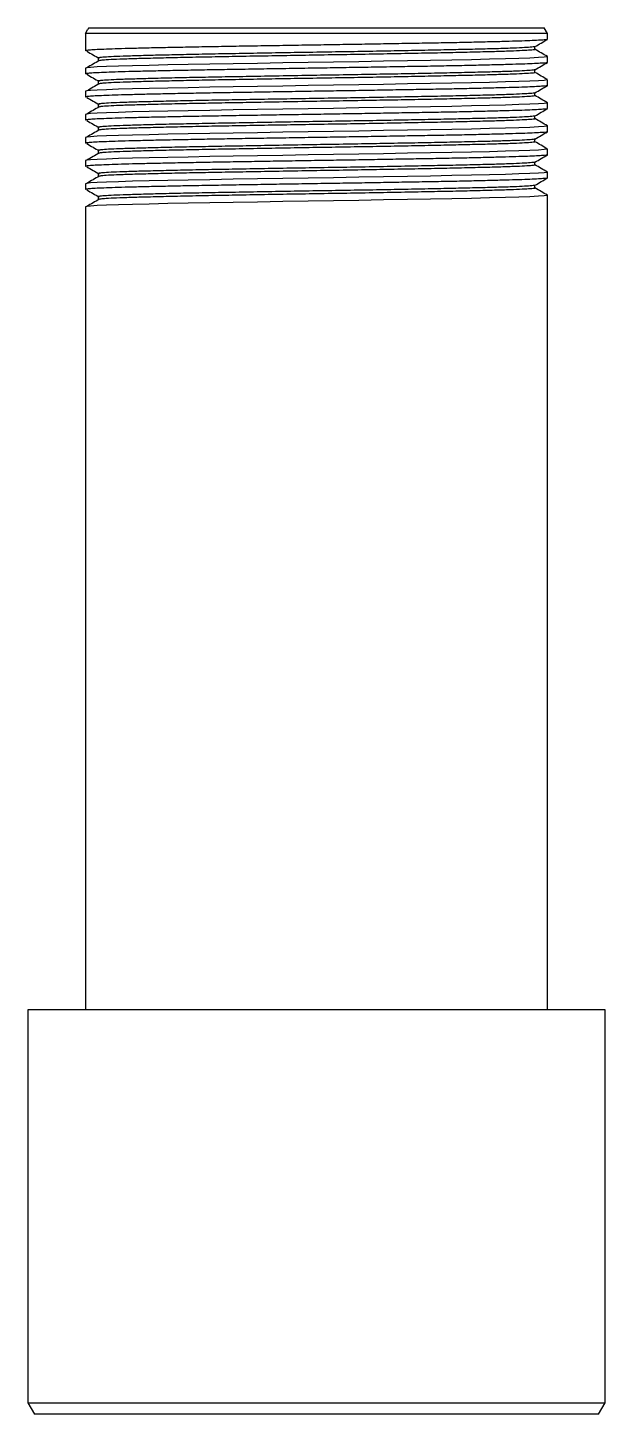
# Model space of a CAD drawing. Header units: millimetres. Extents: x -50 to 50, y -121 to 119.
import ezdxf

# ---------------------------------------------------------------- set-up
doc = ezdxf.new("R2010")
doc.units = ezdxf.units.MM

msp = doc.modelspace()

# ---------------------------------------------------------------- linework, layer by layer
at = {"color": 7, "linetype": 'Continuous', "lineweight": 25}
for p, q in [((-40, 118.01), (-39.57, 118.76)), ((-40, 118.01), (-40, 116.01)), ((40, 118.01), (-40, 118.01)), ((-39.42, 119.01), (-39.57, 118.76)), ((-39.42, 119.01), (0, 119.01)), ((0, 119.01), (39.42, 119.01)), ((40, 118.01), (39.42, 119.01)), ((40, 117.01), (40, 118.01)), ((-40, 116.01), (-40, 115.01)), ((37.83, 115.26), (37.83, 115.75)), ((-37.83, 113.76), (-37.83, 113.26)), ((-37.83, 113.76), (-37.83, 113.26)), ((40, 113.01), (40, 114.01)), ((-40, 112.01), (-40, 111.01)), ((37.83, 111.26), (37.83, 111.75)), ((-40, 108.01), (-40, 107.01)), ((-37.83, 109.76), (-37.83, 109.26)), ((-37.83, 109.76), (-37.83, 109.26)), ((40, 109.01), (40, 110.01)), ((-37.83, 105.76), (-37.83, 105.26)), ((-37.83, 105.76), (-37.83, 105.26)), ((37.83, 107.26), (37.83, 107.75)), ((40, 105.01), (40, 106.01)), ((-40, 104.01), (-40, 103.01)), ((37.83, 103.26), (37.83, 103.75)), ((-37.83, 101.76), (-37.83, 101.26)), ((-37.83, 101.76), (-37.83, 101.26)), ((40, 101.01), (40, 102.01)), ((-40, 100.01), (-40, 99.01)), ((37.83, 99.26), (37.83, 99.75)), ((-40, 96.01), (-40, 95.01)), ((-37.83, 97.76), (-37.83, 97.26)), ((-37.83, 97.76), (-37.83, 97.26)), ((40, 97.01), (40, 98.01)), ((-37.83, 93.76), (-37.83, 93.26)), ((-37.83, 93.76), (-37.83, 93.26)), ((37.83, 95.26), (37.83, 95.75)), ((40, 93.01), (40, 94.01)), ((-40, 92.01), (-40, 91.01)), ((37.83, 91.26), (37.83, 91.75)), ((-37.83, 89.76), (-37.83, 89.26)), ((-37.83, 89.76), (-37.83, 89.26)), ((40, 89.01), (40, 90.01)), ((40, 86.01), (40, 89.01)), ((-40, 88.01), (-40, -50.99)), ((40, -50.99), (40, 86.01)), ((-50, -50.99), (-50, -118.99)), ((50, -50.99), (-50, -50.99)), ((50, -118.99), (50, -50.99)), ((-50, -118.99), (-48.85, -120.99)), ((-50, -118.99), (0, -118.99)), ((0, -118.99), (50, -118.99)), ((48.85, -120.99), (50, -118.99)), ((0, -120.99), (-48.85, -120.99)), ((48.85, -120.99), (0, -120.99))]:
    msp.add_line(p, q, dxfattribs=at)
at = {"color": 7, "linetype": 'Continuous', "lineweight": 25, "flags": 128}
for points in [[(39.94, 114.01), (39.93, 113.97), (39.41, 113.9), (38.42, 113.83), (36.95, 113.76), (35.04, 113.69), (32.72, 113.62), (29.97, 113.55), (26.85, 113.47), (23.41, 113.4), (19.72, 113.33), (15.78, 113.27), (11.62, 113.19), (7.31, 113.12), (2.92, 113.05), (-1.46, 112.98), (-5.85, 112.91), (-10.19, 112.84), (-14.41, 112.77), (-18.44, 112.7), (-22.21, 112.63), (-25.74, 112.56), (-28.97, 112.49), (-31.85, 112.42), (-34.31, 112.35), (-36.36, 112.28), (-37.98, 112.21), (-39.14, 112.14), (-39.78, 112.07), (-40, 112.01), (-40, 112.01)], [(39.94, 110.01), (39.93, 109.97), (39.41, 109.9), (38.42, 109.83), (36.95, 109.76), (35.04, 109.69), (32.72, 109.62), (29.97, 109.55), (26.85, 109.47), (23.41, 109.4), (19.72, 109.33), (15.78, 109.27), (11.62, 109.19), (7.31, 109.12), (2.92, 109.05), (-1.46, 108.98), (-5.85, 108.91), (-10.19, 108.84), (-14.41, 108.77), (-18.44, 108.7), (-22.21, 108.63), (-25.74, 108.56), (-28.97, 108.49), (-31.85, 108.42), (-34.31, 108.35), (-36.36, 108.28), (-37.98, 108.21), (-39.14, 108.14), (-39.78, 108.07), (-40, 108.01), (-40, 108.01)], [(39.94, 106.01), (39.93, 105.97), (39.41, 105.9), (38.42, 105.83), (36.95, 105.76), (35.04, 105.69), (32.72, 105.62), (29.97, 105.55), (26.85, 105.47), (23.41, 105.4), (19.72, 105.33), (15.78, 105.27), (11.62, 105.19), (7.31, 105.12), (2.92, 105.05), (-1.46, 104.98), (-5.85, 104.91), (-10.19, 104.84), (-14.41, 104.77), (-18.44, 104.7), (-22.21, 104.63), (-25.74, 104.56), (-28.97, 104.49), (-31.85, 104.42), (-34.31, 104.35), (-36.36, 104.28), (-37.98, 104.21), (-39.14, 104.14), (-39.78, 104.07), (-40, 104.01), (-40, 104.01)], [(39.94, 102.01), (39.93, 101.97), (39.41, 101.9), (38.42, 101.83), (36.95, 101.76), (35.04, 101.69), (32.72, 101.62), (29.97, 101.55), (26.85, 101.47), (23.41, 101.4), (19.72, 101.33), (15.78, 101.27), (11.62, 101.19), (7.31, 101.12), (2.92, 101.05), (-1.46, 100.98), (-5.85, 100.91), (-10.19, 100.84), (-14.41, 100.77), (-18.44, 100.7), (-22.21, 100.63), (-25.74, 100.56), (-28.97, 100.49), (-31.85, 100.42), (-34.31, 100.35), (-36.36, 100.28), (-37.98, 100.21), (-39.14, 100.14), (-39.78, 100.07), (-40, 100.01), (-40, 100.01)], [(39.94, 98.01), (39.93, 97.97), (39.41, 97.9), (38.42, 97.83), (36.95, 97.76), (35.04, 97.69), (32.72, 97.62), (29.97, 97.55), (26.85, 97.47), (23.41, 97.4), (19.72, 97.33), (15.78, 97.27), (11.62, 97.19), (7.31, 97.12), (2.92, 97.05), (-1.46, 96.98), (-5.85, 96.91), (-10.19, 96.84), (-14.41, 96.77), (-18.44, 96.7), (-22.21, 96.63), (-25.74, 96.56), (-28.97, 96.49), (-31.85, 96.42), (-34.31, 96.35), (-36.36, 96.28), (-37.98, 96.21), (-39.14, 96.14), (-39.78, 96.07), (-40, 96.01), (-40, 96.01)], [(39.94, 94.01), (39.93, 93.97), (39.41, 93.9), (38.42, 93.83), (36.95, 93.76), (35.04, 93.69), (32.72, 93.62), (29.97, 93.55), (26.85, 93.47), (23.41, 93.4), (19.72, 93.33), (15.78, 93.27), (11.62, 93.19), (7.31, 93.12), (2.92, 93.05), (-1.46, 92.98), (-5.85, 92.91), (-10.19, 92.84), (-14.41, 92.77), (-18.44, 92.7), (-22.21, 92.63), (-25.74, 92.56), (-28.97, 92.49), (-31.85, 92.42), (-34.31, 92.35), (-36.36, 92.28), (-37.98, 92.21), (-39.14, 92.14), (-39.78, 92.07), (-40, 92.01), (-40, 92.01)], [(39.94, 90.01), (39.93, 89.97), (39.41, 89.9), (38.42, 89.83), (36.95, 89.76), (35.04, 89.69), (32.72, 89.62), (29.97, 89.55), (26.85, 89.47), (23.41, 89.4), (19.72, 89.33), (15.78, 89.27), (11.62, 89.19), (7.31, 89.12), (2.92, 89.05), (-1.46, 88.98), (-5.85, 88.91), (-10.19, 88.84), (-14.41, 88.77), (-18.44, 88.7), (-22.21, 88.63), (-25.74, 88.56), (-28.97, 88.49), (-31.85, 88.42), (-34.31, 88.35), (-36.36, 88.28), (-37.98, 88.21), (-39.14, 88.14), (-39.78, 88.07), (-40, 88.01), (-40, 88.01)]]:
    msp.add_lwpolyline(points, dxfattribs=at)
at = {"color": 7, "linetype": 'Continuous', "lineweight": 25}
for points, knots in [([(39.93, 116.99), (39.94, 116.98), (39.95, 116.95), (39.47, 116.9), (38.5, 116.83), (37.02, 116.75), (35.11, 116.69), (32.77, 116.62), (30.03, 116.55), (26.91, 116.47), (23.47, 116.4), (19.76, 116.33), (15.8, 116.27), (11.64, 116.19), (7.33, 116.12), (2.94, 116.05), (-1.47, 115.98), (-5.87, 115.91), (-10.21, 115.84), (-14.44, 115.77), (-18.46, 115.7), (-22.26, 115.63), (-25.8, 115.56), (-29.03, 115.49), (-31.91, 115.42), (-34.38, 115.35), (-36.44, 115.28), (-38.06, 115.21), (-39.21, 115.14), (-39.89, 115.07), (-39.95, 115.03), (-39.98, 115.01)], [0, 0, 0, 0, 0.010911, 0.046377, 0.08202, 0.117623, 0.152969, 0.188182, 0.223715, 0.259369, 0.294926, 0.330173, 0.365476, 0.401061, 0.436711, 0.472207, 0.507392, 0.542789, 0.578412, 0.614043, 0.649464, 0.684642, 0.720118, 0.755764, 0.791361, 0.826693, 0.861916, 0.897457, 0.933112, 0.968661, 1, 1, 1, 1]), ([(37.81, 115.74), (37.81, 115.74), (37.88, 115.71), (37.35, 115.65), (36.16, 115.56), (34.2, 115.47), (31.63, 115.38), (28.44, 115.3), (24.7, 115.21), (20.5, 115.12), (15.92, 115.03), (11.02, 114.94), (5.91, 114.85), (0.7, 114.77), (-4.53, 114.68), (-9.67, 114.59), (-14.64, 114.5), (-19.31, 114.42), (-23.62, 114.33), (-27.49, 114.24), (-30.83, 114.15), (-33.58, 114.07), (-35.7, 113.98), (-37.01, 113.9), (-37.72, 113.82), (-37.8, 113.78), (-37.83, 113.76)], [0, 0, 0, 0, 0.0016, 0.045901, 0.090479, 0.134908, 0.178931, 0.223324, 0.267906, 0.312251, 0.356288, 0.400755, 0.445323, 0.489567, 0.533668, 0.578191, 0.622726, 0.666855, 0.711066, 0.755627, 0.800111, 0.844162, 0.88848, 0.93306, 0.966668, 1, 1, 1, 1]), ([(37.77, 115.26), (37.79, 115.25), (37.89, 115.21), (37.36, 115.15), (36.16, 115.06), (34.21, 114.97), (31.63, 114.88), (28.44, 114.8), (24.7, 114.71), (20.5, 114.62), (15.92, 114.53), (11.02, 114.44), (5.91, 114.35), (0.7, 114.27), (-4.53, 114.18), (-9.67, 114.09), (-14.64, 114), (-19.31, 113.92), (-23.62, 113.83), (-27.49, 113.74), (-30.83, 113.65), (-33.58, 113.57), (-35.69, 113.48), (-37.03, 113.4), (-37.43, 113.35), (-37.6, 113.32)], [0, 0, 0, 0, 0.011019, 0.056501, 0.102268, 0.147882, 0.19308, 0.238657, 0.284428, 0.329956, 0.375168, 0.420821, 0.466577, 0.512001, 0.557279, 0.602989, 0.648712, 0.694018, 0.739409, 0.785158, 0.830829, 0.876054, 0.921555, 0.967324, 1, 1, 1, 1]), ([(37.82, 115.74), (38.18, 115.95), (38.9, 116.36), (39.62, 116.78), (39.99, 116.99)], [0, 0, 0, 0, 0.499996, 1, 1, 1, 1]), ([(39.99, 114.02), (39.62, 114.23), (38.91, 114.65), (38.19, 115.06), (37.83, 115.27)], [0, 0, 0, 0, 0.503556, 1, 1, 1, 1]), ([(39.93, 112.99), (39.94, 112.98), (39.95, 112.95), (39.47, 112.9), (38.5, 112.83), (37.02, 112.75), (35.11, 112.69), (32.77, 112.62), (30.03, 112.55), (26.91, 112.47), (23.47, 112.4), (19.76, 112.33), (15.8, 112.27), (11.64, 112.19), (7.33, 112.12), (2.94, 112.05), (-1.47, 111.98), (-5.87, 111.91), (-10.21, 111.84), (-14.44, 111.77), (-18.46, 111.7), (-22.26, 111.63), (-25.8, 111.56), (-29.03, 111.49), (-31.91, 111.42), (-34.38, 111.35), (-36.44, 111.28), (-38.06, 111.21), (-39.21, 111.14), (-39.89, 111.07), (-39.95, 111.03), (-39.98, 111.01)], [0, 0, 0, 0, 0.010911, 0.046377, 0.08202, 0.117623, 0.152969, 0.188182, 0.223715, 0.259369, 0.294926, 0.330173, 0.365476, 0.401061, 0.436711, 0.472207, 0.507392, 0.542789, 0.578412, 0.614043, 0.649464, 0.684642, 0.720118, 0.755764, 0.791361, 0.826693, 0.861916, 0.897457, 0.933112, 0.968661, 1, 1, 1, 1]), ([(-39.76, 114.94), (-39.4, 114.73), (-38.69, 114.31), (-37.97, 113.9), (-37.61, 113.69)], [0, 0, 0, 0, 0.500001, 1, 1, 1, 1]), ([(-37.61, 113.32), (-37.97, 113.12), (-38.69, 112.7), (-39.4, 112.28), (-39.76, 112.07)], [0, 0, 0, 0, 0.499999, 1, 1, 1, 1]), ([(37.82, 111.74), (38.18, 111.95), (38.9, 112.36), (39.62, 112.78), (39.99, 112.99)], [0, 0, 0, 0, 0.499996, 1, 1, 1, 1]), ([(-39.76, 110.94), (-39.4, 110.73), (-38.69, 110.31), (-37.97, 109.9), (-37.61, 109.69)], [0, 0, 0, 0, 0.500001, 1, 1, 1, 1]), ([(37.81, 111.74), (37.81, 111.74), (37.88, 111.71), (37.35, 111.65), (36.16, 111.56), (34.2, 111.47), (31.63, 111.38), (28.44, 111.3), (24.7, 111.21), (20.5, 111.12), (15.92, 111.03), (11.02, 110.94), (5.91, 110.85), (0.7, 110.77), (-4.53, 110.68), (-9.67, 110.59), (-14.64, 110.5), (-19.31, 110.42), (-23.62, 110.33), (-27.49, 110.24), (-30.83, 110.15), (-33.58, 110.07), (-35.7, 109.98), (-37.01, 109.9), (-37.72, 109.82), (-37.8, 109.78), (-37.83, 109.76)], [0, 0, 0, 0, 0.0016, 0.045901, 0.090479, 0.134908, 0.178931, 0.223324, 0.267906, 0.312251, 0.356288, 0.400755, 0.445323, 0.489567, 0.533668, 0.578191, 0.622726, 0.666855, 0.711066, 0.755627, 0.800111, 0.844162, 0.88848, 0.93306, 0.966668, 1, 1, 1, 1]), ([(37.77, 111.26), (37.79, 111.25), (37.89, 111.21), (37.36, 111.15), (36.16, 111.06), (34.21, 110.97), (31.63, 110.88), (28.44, 110.8), (24.7, 110.71), (20.5, 110.62), (15.92, 110.53), (11.02, 110.44), (5.91, 110.35), (0.7, 110.27), (-4.53, 110.18), (-9.67, 110.09), (-14.64, 110), (-19.31, 109.92), (-23.62, 109.83), (-27.49, 109.74), (-30.83, 109.65), (-33.58, 109.57), (-35.69, 109.48), (-37.03, 109.4), (-37.43, 109.35), (-37.6, 109.32)], [0, 0, 0, 0, 0.011019, 0.056501, 0.102268, 0.147882, 0.19308, 0.238657, 0.284428, 0.329956, 0.375168, 0.420821, 0.466577, 0.512001, 0.557279, 0.602989, 0.648712, 0.694018, 0.739409, 0.785158, 0.830829, 0.876054, 0.921555, 0.967324, 1, 1, 1, 1]), ([(39.99, 110.02), (39.62, 110.23), (38.91, 110.65), (38.19, 111.06), (37.83, 111.27)], [0, 0, 0, 0, 0.503556, 1, 1, 1, 1]), ([(39.93, 108.99), (39.94, 108.98), (39.95, 108.95), (39.47, 108.9), (38.5, 108.83), (37.02, 108.75), (35.11, 108.69), (32.77, 108.62), (30.03, 108.55), (26.91, 108.47), (23.47, 108.4), (19.76, 108.33), (15.8, 108.27), (11.64, 108.19), (7.33, 108.12), (2.94, 108.05), (-1.47, 107.98), (-5.87, 107.91), (-10.21, 107.84), (-14.44, 107.77), (-18.46, 107.7), (-22.26, 107.63), (-25.8, 107.56), (-29.03, 107.49), (-31.91, 107.42), (-34.38, 107.35), (-36.44, 107.28), (-38.06, 107.21), (-39.21, 107.14), (-39.89, 107.07), (-39.95, 107.03), (-39.98, 107.01)], [0, 0, 0, 0, 0.010911, 0.046377, 0.08202, 0.117623, 0.152969, 0.188182, 0.223715, 0.259369, 0.294926, 0.330173, 0.365476, 0.401061, 0.436711, 0.472207, 0.507392, 0.542789, 0.578412, 0.614043, 0.649464, 0.684642, 0.720118, 0.755764, 0.791361, 0.826693, 0.861916, 0.897457, 0.933112, 0.968661, 1, 1, 1, 1]), ([(-37.61, 109.32), (-37.97, 109.12), (-38.69, 108.7), (-39.4, 108.28), (-39.76, 108.07)], [0, 0, 0, 0, 0.499999, 1, 1, 1, 1]), ([(37.82, 107.74), (38.18, 107.95), (38.9, 108.36), (39.62, 108.78), (39.99, 108.99)], [0, 0, 0, 0, 0.499996, 1, 1, 1, 1]), ([(-39.76, 106.94), (-39.4, 106.73), (-38.69, 106.31), (-37.97, 105.9), (-37.61, 105.69)], [0, 0, 0, 0, 0.500001, 1, 1, 1, 1]), ([(37.81, 107.74), (37.81, 107.74), (37.88, 107.71), (37.35, 107.65), (36.16, 107.56), (34.2, 107.47), (31.63, 107.38), (28.44, 107.3), (24.7, 107.21), (20.5, 107.12), (15.92, 107.03), (11.02, 106.94), (5.91, 106.85), (0.7, 106.77), (-4.53, 106.68), (-9.67, 106.59), (-14.64, 106.5), (-19.31, 106.42), (-23.62, 106.33), (-27.49, 106.24), (-30.83, 106.15), (-33.58, 106.07), (-35.7, 105.98), (-37.01, 105.9), (-37.72, 105.82), (-37.8, 105.78), (-37.83, 105.76)], [0, 0, 0, 0, 0.0016, 0.045901, 0.090479, 0.134908, 0.178931, 0.223324, 0.267906, 0.312251, 0.356288, 0.400755, 0.445323, 0.489567, 0.533668, 0.578191, 0.622726, 0.666855, 0.711066, 0.755627, 0.800111, 0.844162, 0.88848, 0.93306, 0.966668, 1, 1, 1, 1]), ([(37.77, 107.26), (37.79, 107.25), (37.89, 107.21), (37.36, 107.15), (36.16, 107.06), (34.21, 106.97), (31.63, 106.88), (28.44, 106.8), (24.7, 106.71), (20.5, 106.62), (15.92, 106.53), (11.02, 106.44), (5.91, 106.35), (0.7, 106.27), (-4.53, 106.18), (-9.67, 106.09), (-14.64, 106), (-19.31, 105.92), (-23.62, 105.83), (-27.49, 105.74), (-30.83, 105.65), (-33.58, 105.57), (-35.69, 105.48), (-37.03, 105.4), (-37.43, 105.35), (-37.6, 105.32)], [0, 0, 0, 0, 0.011019, 0.056501, 0.102268, 0.147882, 0.19308, 0.238657, 0.284428, 0.329956, 0.375168, 0.420821, 0.466577, 0.512001, 0.557279, 0.602989, 0.648712, 0.694018, 0.739409, 0.785158, 0.830829, 0.876054, 0.921555, 0.967324, 1, 1, 1, 1]), ([(39.99, 106.02), (39.62, 106.23), (38.91, 106.65), (38.19, 107.06), (37.83, 107.27)], [0, 0, 0, 0, 0.503556, 1, 1, 1, 1]), ([(39.93, 104.99), (39.94, 104.98), (39.95, 104.95), (39.47, 104.9), (38.5, 104.83), (37.02, 104.75), (35.11, 104.69), (32.77, 104.62), (30.03, 104.55), (26.91, 104.47), (23.47, 104.4), (19.76, 104.33), (15.8, 104.27), (11.64, 104.19), (7.33, 104.12), (2.94, 104.05), (-1.47, 103.98), (-5.87, 103.91), (-10.21, 103.84), (-14.44, 103.77), (-18.46, 103.7), (-22.26, 103.63), (-25.8, 103.56), (-29.03, 103.49), (-31.91, 103.42), (-34.38, 103.35), (-36.44, 103.28), (-38.06, 103.21), (-39.21, 103.14), (-39.89, 103.07), (-39.95, 103.03), (-39.98, 103.01)], [0, 0, 0, 0, 0.010911, 0.046377, 0.08202, 0.117623, 0.152969, 0.188182, 0.223715, 0.259369, 0.294926, 0.330173, 0.365476, 0.401061, 0.436711, 0.472207, 0.507392, 0.542789, 0.578412, 0.614043, 0.649464, 0.684642, 0.720118, 0.755764, 0.791361, 0.826693, 0.861916, 0.897457, 0.933112, 0.968661, 1, 1, 1, 1]), ([(-37.61, 105.32), (-37.97, 105.12), (-38.69, 104.7), (-39.4, 104.28), (-39.76, 104.07)], [0, 0, 0, 0, 0.499999, 1, 1, 1, 1]), ([(37.81, 103.74), (37.81, 103.74), (37.88, 103.71), (37.35, 103.65), (36.16, 103.56), (34.2, 103.47), (31.63, 103.38), (28.44, 103.3), (24.7, 103.21), (20.5, 103.12), (15.92, 103.03), (11.02, 102.94), (5.91, 102.85), (0.7, 102.77), (-4.53, 102.68), (-9.67, 102.59), (-14.64, 102.5), (-19.31, 102.42), (-23.62, 102.33), (-27.49, 102.24), (-30.83, 102.15), (-33.58, 102.07), (-35.7, 101.98), (-37.01, 101.9), (-37.72, 101.82), (-37.8, 101.78), (-37.83, 101.76)], [0, 0, 0, 0, 0.0016, 0.045901, 0.090479, 0.134908, 0.178931, 0.223324, 0.267906, 0.312251, 0.356288, 0.400755, 0.445323, 0.489567, 0.533668, 0.578191, 0.622726, 0.666855, 0.711066, 0.755627, 0.800111, 0.844162, 0.88848, 0.93306, 0.966668, 1, 1, 1, 1]), ([(37.77, 103.26), (37.79, 103.25), (37.89, 103.21), (37.36, 103.15), (36.16, 103.06), (34.21, 102.97), (31.63, 102.88), (28.44, 102.8), (24.7, 102.71), (20.5, 102.62), (15.92, 102.53), (11.02, 102.44), (5.91, 102.35), (0.7, 102.27), (-4.53, 102.18), (-9.67, 102.09), (-14.64, 102), (-19.31, 101.92), (-23.62, 101.83), (-27.49, 101.74), (-30.83, 101.65), (-33.58, 101.57), (-35.69, 101.48), (-37.03, 101.4), (-37.43, 101.35), (-37.6, 101.32)], [0, 0, 0, 0, 0.011019, 0.056501, 0.102268, 0.147882, 0.19308, 0.238657, 0.284428, 0.329956, 0.375168, 0.420821, 0.466577, 0.512001, 0.557279, 0.602989, 0.648712, 0.694018, 0.739409, 0.785158, 0.830829, 0.876054, 0.921555, 0.967324, 1, 1, 1, 1]), ([(37.82, 103.74), (38.18, 103.95), (38.9, 104.36), (39.62, 104.78), (39.99, 104.99)], [0, 0, 0, 0, 0.499996, 1, 1, 1, 1]), ([(39.99, 102.02), (39.62, 102.23), (38.91, 102.65), (38.19, 103.06), (37.83, 103.27)], [0, 0, 0, 0, 0.503556, 1, 1, 1, 1]), ([(39.93, 100.99), (39.94, 100.98), (39.95, 100.95), (39.47, 100.9), (38.5, 100.83), (37.02, 100.75), (35.11, 100.69), (32.77, 100.62), (30.03, 100.55), (26.91, 100.47), (23.47, 100.4), (19.76, 100.33), (15.8, 100.27), (11.64, 100.19), (7.33, 100.12), (2.94, 100.05), (-1.47, 99.98), (-5.87, 99.91), (-10.21, 99.84), (-14.44, 99.77), (-18.46, 99.7), (-22.26, 99.63), (-25.8, 99.56), (-29.03, 99.49), (-31.91, 99.42), (-34.38, 99.35), (-36.44, 99.28), (-38.06, 99.21), (-39.21, 99.14), (-39.89, 99.07), (-39.95, 99.03), (-39.98, 99.01)], [0, 0, 0, 0, 0.010911, 0.046377, 0.08202, 0.117623, 0.152969, 0.188182, 0.223715, 0.259369, 0.294926, 0.330173, 0.365476, 0.401061, 0.436711, 0.472207, 0.507392, 0.542789, 0.578412, 0.614043, 0.649464, 0.684642, 0.720118, 0.755764, 0.791361, 0.826693, 0.861916, 0.897457, 0.933112, 0.968661, 1, 1, 1, 1]), ([(-39.76, 102.94), (-39.4, 102.73), (-38.69, 102.31), (-37.97, 101.9), (-37.61, 101.69)], [0, 0, 0, 0, 0.500001, 1, 1, 1, 1]), ([(-37.61, 101.32), (-37.97, 101.12), (-38.69, 100.7), (-39.4, 100.28), (-39.76, 100.07)], [0, 0, 0, 0, 0.499999, 1, 1, 1, 1]), ([(37.82, 99.74), (38.18, 99.95), (38.9, 100.36), (39.62, 100.78), (39.99, 100.99)], [0, 0, 0, 0, 0.499996, 1, 1, 1, 1]), ([(-39.76, 98.94), (-39.4, 98.73), (-38.69, 98.31), (-37.97, 97.9), (-37.61, 97.69)], [0, 0, 0, 0, 0.500001, 1, 1, 1, 1]), ([(37.81, 99.74), (37.81, 99.74), (37.88, 99.71), (37.35, 99.65), (36.16, 99.56), (34.2, 99.47), (31.63, 99.38), (28.44, 99.3), (24.7, 99.21), (20.5, 99.12), (15.92, 99.03), (11.02, 98.94), (5.91, 98.85), (0.7, 98.77), (-4.53, 98.68), (-9.67, 98.59), (-14.64, 98.5), (-19.31, 98.42), (-23.62, 98.33), (-27.49, 98.24), (-30.83, 98.15), (-33.58, 98.07), (-35.7, 97.98), (-37.01, 97.9), (-37.72, 97.82), (-37.8, 97.78), (-37.83, 97.76)], [0, 0, 0, 0, 0.0016003, 0.0459007, 0.0904785, 0.1349078, 0.1789312, 0.2233237, 0.2679059, 0.3122513, 0.3562882, 0.400755, 0.445323, 0.4895667, 0.5336678, 0.5781906, 0.6227261, 0.6668548, 0.7110662, 0.7556268, 0.8001114, 0.8441615, 0.8884797, 0.9330597, 0.9666677, 1, 1, 1, 1]), ([(37.77, 99.26), (37.79, 99.25), (37.89, 99.21), (37.36, 99.15), (36.16, 99.06), (34.21, 98.97), (31.63, 98.88), (28.44, 98.8), (24.7, 98.71), (20.5, 98.62), (15.92, 98.53), (11.02, 98.44), (5.91, 98.35), (0.7, 98.27), (-4.53, 98.18), (-9.67, 98.09), (-14.64, 98), (-19.31, 97.92), (-23.62, 97.83), (-27.49, 97.74), (-30.83, 97.65), (-33.58, 97.57), (-35.69, 97.48), (-37.03, 97.4), (-37.43, 97.35), (-37.6, 97.32)], [0, 0, 0, 0, 0.011019, 0.056501, 0.102268, 0.147882, 0.19308, 0.238657, 0.284428, 0.329956, 0.375168, 0.420821, 0.466577, 0.512001, 0.557279, 0.602989, 0.648712, 0.694018, 0.739409, 0.785158, 0.830829, 0.876054, 0.921555, 0.967324, 1, 1, 1, 1]), ([(39.99, 98.02), (39.62, 98.23), (38.91, 98.65), (38.19, 99.06), (37.83, 99.27)], [0, 0, 0, 0, 0.503556, 1, 1, 1, 1]), ([(39.93, 96.99), (39.94, 96.98), (39.95, 96.95), (39.47, 96.9), (38.5, 96.83), (37.02, 96.75), (35.11, 96.69), (32.77, 96.62), (30.03, 96.55), (26.91, 96.47), (23.47, 96.4), (19.76, 96.33), (15.8, 96.27), (11.64, 96.19), (7.33, 96.12), (2.94, 96.05), (-1.47, 95.98), (-5.87, 95.91), (-10.21, 95.84), (-14.44, 95.77), (-18.46, 95.7), (-22.26, 95.63), (-25.8, 95.56), (-29.03, 95.49), (-31.91, 95.42), (-34.38, 95.35), (-36.44, 95.28), (-38.06, 95.21), (-39.21, 95.14), (-39.89, 95.07), (-39.95, 95.03), (-39.98, 95.01)], [0, 0, 0, 0, 0.010911, 0.046377, 0.08202, 0.117623, 0.152969, 0.188182, 0.223715, 0.259369, 0.294926, 0.330173, 0.365476, 0.401061, 0.436711, 0.472207, 0.507392, 0.542789, 0.578412, 0.614043, 0.649464, 0.684642, 0.720118, 0.755764, 0.791361, 0.826693, 0.861916, 0.897457, 0.933112, 0.968661, 1, 1, 1, 1]), ([(-37.61, 97.32), (-37.97, 97.12), (-38.69, 96.7), (-39.4, 96.28), (-39.76, 96.07)], [0, 0, 0, 0, 0.499999, 1, 1, 1, 1]), ([(37.82, 95.74), (38.18, 95.95), (38.9, 96.36), (39.62, 96.78), (39.99, 96.99)], [0, 0, 0, 0, 0.499996, 1, 1, 1, 1]), ([(-39.76, 94.94), (-39.4, 94.73), (-38.69, 94.31), (-37.97, 93.9), (-37.61, 93.69)], [0, 0, 0, 0, 0.500001, 1, 1, 1, 1]), ([(37.81, 95.74), (37.81, 95.74), (37.88, 95.71), (37.35, 95.65), (36.16, 95.56), (34.2, 95.47), (31.63, 95.38), (28.44, 95.3), (24.7, 95.21), (20.5, 95.12), (15.92, 95.03), (11.02, 94.94), (5.91, 94.85), (0.7, 94.77), (-4.53, 94.68), (-9.67, 94.59), (-14.64, 94.5), (-19.31, 94.42), (-23.62, 94.33), (-27.49, 94.24), (-30.83, 94.15), (-33.58, 94.07), (-35.7, 93.98), (-37.01, 93.9), (-37.72, 93.82), (-37.8, 93.78), (-37.83, 93.76)], [0, 0, 0, 0, 0.0016, 0.045901, 0.090479, 0.134908, 0.178931, 0.223324, 0.267906, 0.312251, 0.356288, 0.400755, 0.445323, 0.489567, 0.533668, 0.578191, 0.622726, 0.666855, 0.711066, 0.755627, 0.800111, 0.844162, 0.88848, 0.93306, 0.966668, 1, 1, 1, 1]), ([(37.77, 95.26), (37.79, 95.25), (37.89, 95.21), (37.36, 95.15), (36.16, 95.06), (34.21, 94.97), (31.63, 94.88), (28.44, 94.8), (24.7, 94.71), (20.5, 94.62), (15.92, 94.53), (11.02, 94.44), (5.91, 94.35), (0.7, 94.27), (-4.53, 94.18), (-9.67, 94.09), (-14.64, 94), (-19.31, 93.92), (-23.62, 93.83), (-27.49, 93.74), (-30.83, 93.65), (-33.58, 93.57), (-35.69, 93.48), (-37.03, 93.4), (-37.43, 93.35), (-37.6, 93.32)], [0, 0, 0, 0, 0.011019, 0.056501, 0.102268, 0.147882, 0.19308, 0.238657, 0.284428, 0.329956, 0.375168, 0.420821, 0.466577, 0.512001, 0.557279, 0.602989, 0.648712, 0.694018, 0.739409, 0.785158, 0.830829, 0.876054, 0.921555, 0.967324, 1, 1, 1, 1]), ([(39.99, 94.02), (39.62, 94.23), (38.91, 94.65), (38.19, 95.06), (37.83, 95.27)], [0, 0, 0, 0, 0.503556, 1, 1, 1, 1]), ([(39.93, 92.99), (39.94, 92.98), (39.95, 92.95), (39.47, 92.9), (38.5, 92.83), (37.02, 92.75), (35.11, 92.69), (32.77, 92.62), (30.03, 92.55), (26.91, 92.47), (23.47, 92.4), (19.76, 92.33), (15.8, 92.27), (11.64, 92.19), (7.33, 92.12), (2.94, 92.05), (-1.47, 91.98), (-5.87, 91.91), (-10.21, 91.84), (-14.44, 91.77), (-18.46, 91.7), (-22.26, 91.63), (-25.8, 91.56), (-29.03, 91.49), (-31.91, 91.42), (-34.38, 91.35), (-36.44, 91.28), (-38.06, 91.21), (-39.21, 91.14), (-39.89, 91.07), (-39.95, 91.03), (-39.98, 91.01)], [0, 0, 0, 0, 0.010911, 0.046377, 0.08202, 0.117623, 0.152969, 0.188182, 0.223715, 0.259369, 0.294926, 0.330173, 0.365476, 0.401061, 0.436711, 0.472207, 0.507392, 0.542789, 0.578412, 0.614043, 0.649464, 0.684642, 0.720118, 0.755764, 0.791361, 0.826693, 0.861916, 0.897457, 0.933112, 0.968661, 1, 1, 1, 1]), ([(-37.61, 93.32), (-37.97, 93.12), (-38.69, 92.7), (-39.4, 92.28), (-39.76, 92.07)], [0, 0, 0, 0, 0.499999, 1, 1, 1, 1]), ([(37.81, 91.74), (37.81, 91.74), (37.88, 91.71), (37.35, 91.65), (36.16, 91.56), (34.2, 91.47), (31.63, 91.38), (28.44, 91.3), (24.7, 91.21), (20.5, 91.12), (15.92, 91.03), (11.02, 90.94), (5.91, 90.85), (0.7, 90.77), (-4.53, 90.68), (-9.67, 90.59), (-14.64, 90.5), (-19.31, 90.42), (-23.62, 90.33), (-27.49, 90.24), (-30.83, 90.15), (-33.58, 90.07), (-35.7, 89.98), (-37.01, 89.9), (-37.72, 89.82), (-37.8, 89.78), (-37.83, 89.76)], [0, 0, 0, 0, 0.0016, 0.045901, 0.090479, 0.134908, 0.178931, 0.223324, 0.267906, 0.312251, 0.356288, 0.400755, 0.445323, 0.489567, 0.533668, 0.578191, 0.622726, 0.666855, 0.711066, 0.755627, 0.800111, 0.844162, 0.88848, 0.93306, 0.966668, 1, 1, 1, 1]), ([(37.77, 91.26), (37.79, 91.25), (37.89, 91.21), (37.36, 91.15), (36.16, 91.06), (34.21, 90.97), (31.63, 90.88), (28.44, 90.8), (24.7, 90.71), (20.5, 90.62), (15.92, 90.53), (11.02, 90.44), (5.91, 90.35), (0.7, 90.27), (-4.53, 90.18), (-9.67, 90.09), (-14.64, 90), (-19.31, 89.92), (-23.62, 89.83), (-27.49, 89.74), (-30.83, 89.65), (-33.58, 89.57), (-35.69, 89.48), (-37.03, 89.4), (-37.43, 89.35), (-37.6, 89.32)], [0, 0, 0, 0, 0.011019, 0.056501, 0.102268, 0.147882, 0.19308, 0.238657, 0.284428, 0.329956, 0.375168, 0.420821, 0.466577, 0.512001, 0.557279, 0.602989, 0.648712, 0.694018, 0.739409, 0.785158, 0.830829, 0.876054, 0.921555, 0.967324, 1, 1, 1, 1]), ([(37.82, 91.74), (38.18, 91.95), (38.9, 92.36), (39.62, 92.78), (39.99, 92.99)], [0, 0, 0, 0, 0.499996, 1, 1, 1, 1]), ([(39.99, 90.02), (39.62, 90.23), (38.91, 90.65), (38.19, 91.06), (37.83, 91.27)], [0, 0, 0, 0, 0.503556, 1, 1, 1, 1]), ([(-39.76, 90.94), (-39.4, 90.73), (-38.69, 90.31), (-37.97, 89.9), (-37.61, 89.69)], [0, 0, 0, 0, 0.500001, 1, 1, 1, 1]), ([(-37.61, 89.32), (-37.97, 89.12), (-38.69, 88.7), (-39.4, 88.28), (-39.76, 88.07)], [0, 0, 0, 0, 0.499999, 1, 1, 1, 1])]:
    msp.add_open_spline(points, degree=3, knots=knots, dxfattribs=at)

doc.saveas('drawing.dxf')
